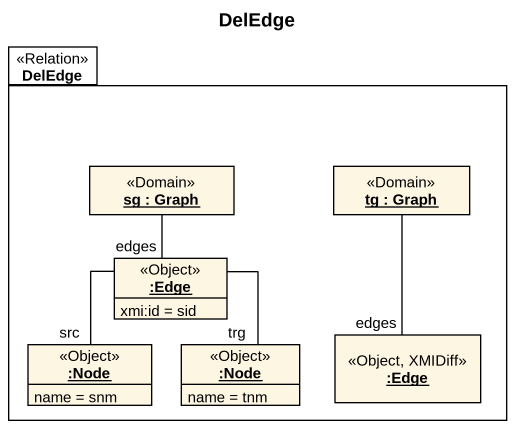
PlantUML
@startuml
title DelEdge
hide circle
hide empty members
package DelEdge <<Relation>> {
  object "sg : Graph" as sg <<Domain>>
  object "tg : Graph" as tg <<Domain>>
  object ":Edge" as Edge <<Object>> {
    xmi:id = sid
  }
  object ":Edge" as Edge_2 <<Object, XMIDiff>>
  object ":Node" as Node_ <<Object>> {
    name = snm
  }
  object ":Node" as Node__2 <<Object>> {
    name = tnm
  }
}
sg -- Edge : edges
tg -- Edge_2 : edges
Edge -- Node_ : src
Edge -- Node__2 : trg
@enduml
